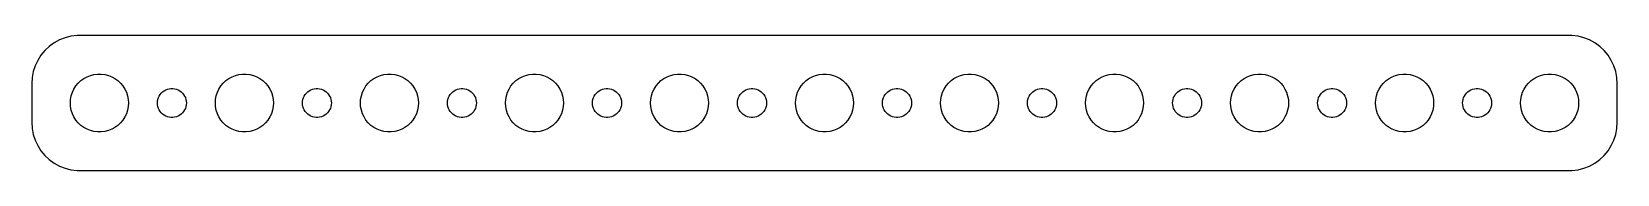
# Model space of a CAD drawing. Header units: metres. Extents: x -82 to 82, y 17 to 31.
import ezdxf

# ---------------------------------------------------------------- set-up
doc = ezdxf.new("R2010")
doc.units = ezdxf.units.M

msp = doc.modelspace()

# ---------------------------------------------------------------- linework, layer by layer
for p, q in [((-80.1871, 29.8526), (-80.6448, 29.4227)), ((-79.6791, 30.2216), (-80.1871, 29.8526)), ((-79.1289, 30.5241), (-79.6791, 30.2216)), ((-78.5451, 30.7553), (-79.1289, 30.5241)), ((-77.9369, 30.9114), (-78.5451, 30.7553)), ((-77.3139, 30.9901), (-77.9369, 30.9114)), ((77.3139, 30.9901), (-77.3139, 30.9901)), ((77.9369, 30.9114), (77.3139, 30.9901)), ((78.5451, 30.7553), (77.9369, 30.9114)), ((79.1289, 30.5241), (78.5451, 30.7553)), ((79.6791, 30.2216), (79.1289, 30.5241)), ((80.1871, 29.8526), (79.6791, 30.2216)), ((80.6448, 29.4227), (80.1871, 29.8526)), ((-81.3815, 28.4088), (-81.6489, 27.8406)), ((-81.0451, 28.9389), (-81.3815, 28.4088)), ((-80.6448, 29.4227), (-81.0451, 28.9389)), ((81.0451, 28.9389), (80.6448, 29.4227)), ((81.3815, 28.4088), (81.0451, 28.9389)), ((81.6489, 27.8406), (81.3815, 28.4088)), ((-81.9606, 26.6267), (-82, 26)), ((-81.8429, 27.2434), (-81.9606, 26.6267)), ((-81.6489, 27.8406), (-81.8429, 27.2434)), ((-77.1869, 26.0536), (-76.9123, 26.3115)), ((-76.9123, 26.3115), (-76.6075, 26.533)), ((-76.6075, 26.533), (-76.2773, 26.7145)), ((-76.2773, 26.7145), (-75.927, 26.8532)), ((-75.927, 26.8532), (-75.5621, 26.9469)), ((-75.5621, 26.9469), (-75.1884, 26.9941)), ((-75.1884, 26.9941), (-74.8116, 26.9941)), ((-74.8116, 26.9941), (-74.4379, 26.9469)), ((-74.4379, 26.9469), (-74.073, 26.8532)), ((-74.073, 26.8532), (-73.7227, 26.7145)), ((-73.7227, 26.7145), (-73.3925, 26.533)), ((-73.3925, 26.533), (-73.0877, 26.3115)), ((-73.0877, 26.3115), (-72.8131, 26.0536)), ((-62.1869, 26.0536), (-61.9123, 26.3115)), ((-61.9123, 26.3115), (-61.6075, 26.533)), ((-61.6075, 26.533), (-61.2773, 26.7145)), ((-61.2773, 26.7145), (-60.927, 26.8532)), ((-60.927, 26.8532), (-60.5621, 26.9469)), ((-60.5621, 26.9469), (-60.1884, 26.9941)), ((-60.1884, 26.9941), (-59.8116, 26.9941)), ((-59.8116, 26.9941), (-59.4379, 26.9469)), ((-59.4379, 26.9469), (-59.0729, 26.8532)), ((-59.0729, 26.8532), (-58.7227, 26.7145)), ((-58.7227, 26.7145), (-58.3925, 26.533)), ((-58.3925, 26.533), (-58.0877, 26.3115)), ((-58.0877, 26.3115), (-57.8131, 26.0536)), ((-47.1869, 26.0536), (-46.9123, 26.3115)), ((-46.9123, 26.3115), (-46.6075, 26.533)), ((-46.6075, 26.533), (-46.2773, 26.7145)), ((-46.2773, 26.7145), (-45.927, 26.8532)), ((-45.927, 26.8532), (-45.5621, 26.9469)), ((-45.5621, 26.9469), (-45.1884, 26.9941)), ((-45.1884, 26.9941), (-44.8116, 26.9941)), ((-44.8116, 26.9941), (-44.4379, 26.9469)), ((-44.4379, 26.9469), (-44.0729, 26.8532)), ((-44.0729, 26.8532), (-43.7227, 26.7145)), ((-43.7227, 26.7145), (-43.3925, 26.533)), ((-43.3925, 26.533), (-43.0877, 26.3115)), ((-43.0877, 26.3115), (-42.8131, 26.0536)), ((-32.1869, 26.0536), (-31.9123, 26.3115)), ((-31.9123, 26.3115), (-31.6075, 26.533)), ((-31.6075, 26.533), (-31.2773, 26.7145)), ((-31.2773, 26.7145), (-30.927, 26.8532)), ((-30.927, 26.8532), (-30.5621, 26.9469)), ((-30.5621, 26.9469), (-30.1884, 26.9941)), ((-30.1884, 26.9941), (-29.8116, 26.9941)), ((-29.8116, 26.9941), (-29.4379, 26.9469)), ((-29.4379, 26.9469), (-29.0729, 26.8532)), ((-29.0729, 26.8532), (-28.7227, 26.7145)), ((-28.7227, 26.7145), (-28.3925, 26.533)), ((-28.3925, 26.533), (-28.0877, 26.3115)), ((-28.0877, 26.3115), (-27.8131, 26.0536)), ((-17.1869, 26.0536), (-16.9123, 26.3115)), ((-16.9123, 26.3115), (-16.6075, 26.533)), ((-16.6075, 26.533), (-16.2773, 26.7145)), ((-16.2773, 26.7145), (-15.927, 26.8532)), ((-15.927, 26.8532), (-15.5621, 26.9469)), ((-15.5621, 26.9469), (-15.1884, 26.9941)), ((-15.1884, 26.9941), (-14.8116, 26.9941)), ((-14.8116, 26.9941), (-14.4379, 26.9469)), ((-14.4379, 26.9469), (-14.0729, 26.8532)), ((-14.0729, 26.8532), (-13.7227, 26.7145)), ((-13.7227, 26.7145), (-13.3925, 26.533)), ((-13.3925, 26.533), (-13.0877, 26.3115)), ((-13.0877, 26.3115), (-12.8131, 26.0536)), ((-2.1869, 26.0536), (-1.91226, 26.3115)), ((-1.91226, 26.3115), (-1.60747, 26.533)), ((-1.60747, 26.533), (-1.27733, 26.7145)), ((-1.27733, 26.7145), (-0.92705, 26.8532)), ((-0.92705, 26.8532), (-0.56213, 26.9469)), ((-0.56213, 26.9469), (-0.18837, 26.9941)), ((-0.18837, 26.9941), (0.18837, 26.9941)), ((0.18837, 26.9941), (0.56213, 26.9469)), ((0.56213, 26.9469), (0.92705, 26.8532)), ((0.92705, 26.8532), (1.27733, 26.7145)), ((1.27733, 26.7145), (1.60747, 26.533)), ((1.60747, 26.533), (1.91226, 26.3115)), ((1.91226, 26.3115), (2.1869, 26.0536)), ((12.8131, 26.0536), (13.0877, 26.3115)), ((13.0877, 26.3115), (13.3925, 26.533)), ((13.3925, 26.533), (13.7227, 26.7145)), ((13.7227, 26.7145), (14.0729, 26.8532)), ((14.0729, 26.8532), (14.4379, 26.9469)), ((14.4379, 26.9469), (14.8116, 26.9941)), ((14.8116, 26.9941), (15.1884, 26.9941)), ((15.1884, 26.9941), (15.5621, 26.9469)), ((15.5621, 26.9469), (15.927, 26.8532)), ((15.927, 26.8532), (16.2773, 26.7145)), ((16.2773, 26.7145), (16.6075, 26.533)), ((16.6075, 26.533), (16.9123, 26.3115)), ((16.9123, 26.3115), (17.1869, 26.0536)), ((27.8131, 26.0536), (28.0877, 26.3115)), ((28.0877, 26.3115), (28.3925, 26.533)), ((28.3925, 26.533), (28.7227, 26.7145)), ((28.7227, 26.7145), (29.0729, 26.8532)), ((29.0729, 26.8532), (29.4379, 26.9469)), ((29.4379, 26.9469), (29.8116, 26.9941)), ((29.8116, 26.9941), (30.1884, 26.9941)), ((30.1884, 26.9941), (30.5621, 26.9469)), ((30.5621, 26.9469), (30.927, 26.8532)), ((30.927, 26.8532), (31.2773, 26.7145)), ((31.2773, 26.7145), (31.6075, 26.533)), ((31.6075, 26.533), (31.9123, 26.3115)), ((31.9123, 26.3115), (32.1869, 26.0536)), ((42.8131, 26.0536), (43.0877, 26.3115)), ((43.0877, 26.3115), (43.3925, 26.533)), ((43.3925, 26.533), (43.7227, 26.7145)), ((43.7227, 26.7145), (44.0729, 26.8532)), ((44.0729, 26.8532), (44.4379, 26.9469)), ((44.4379, 26.9469), (44.8116, 26.9941)), ((44.8116, 26.9941), (45.1884, 26.9941)), ((45.1884, 26.9941), (45.5621, 26.9469)), ((45.5621, 26.9469), (45.927, 26.8532)), ((45.927, 26.8532), (46.2773, 26.7145)), ((46.2773, 26.7145), (46.6075, 26.533)), ((46.6075, 26.533), (46.9123, 26.3115)), ((46.9123, 26.3115), (47.1869, 26.0536)), ((57.8131, 26.0536), (58.0877, 26.3115)), ((58.0877, 26.3115), (58.3925, 26.533)), ((58.3925, 26.533), (58.7227, 26.7145)), ((58.7227, 26.7145), (59.0729, 26.8532)), ((59.0729, 26.8532), (59.4379, 26.9469)), ((59.4379, 26.9469), (59.8116, 26.9941)), ((59.8116, 26.9941), (60.1884, 26.9941)), ((60.1884, 26.9941), (60.5621, 26.9469)), ((60.5621, 26.9469), (60.927, 26.8532)), ((60.927, 26.8532), (61.2773, 26.7145)), ((61.2773, 26.7145), (61.6075, 26.533)), ((61.6075, 26.533), (61.9123, 26.3115)), ((61.9123, 26.3115), (62.1869, 26.0536)), ((72.8131, 26.0536), (73.0877, 26.3115)), ((73.0877, 26.3115), (73.3925, 26.533)), ((73.3925, 26.533), (73.7227, 26.7145)), ((73.7227, 26.7145), (74.073, 26.8532)), ((74.073, 26.8532), (74.4379, 26.9469)), ((74.4379, 26.9469), (74.8116, 26.9941)), ((74.8116, 26.9941), (75.1884, 26.9941)), ((75.1884, 26.9941), (75.5621, 26.9469)), ((75.5621, 26.9469), (75.927, 26.8532)), ((75.927, 26.8532), (76.2773, 26.7145)), ((76.2773, 26.7145), (76.6075, 26.533)), ((76.6075, 26.533), (76.9123, 26.3115)), ((76.9123, 26.3115), (77.1869, 26.0536)), ((81.8429, 27.2434), (81.6489, 27.8406)), ((81.9606, 26.6267), (81.8429, 27.2434)), ((82, 26), (81.9606, 26.6267)), ((-82, 26), (-82, 22)), ((-77.9763, 24.376), (-77.9057, 24.7461)), ((-77.9057, 24.7461), (-77.7893, 25.1044)), ((-77.7893, 25.1044), (-77.6289, 25.4453)), ((-77.6289, 25.4453), (-77.427, 25.7634)), ((-77.427, 25.7634), (-77.1869, 26.0536)), ((-72.8131, 26.0536), (-72.573, 25.7634)), ((-72.573, 25.7634), (-72.3711, 25.4453)), ((-72.3711, 25.4453), (-72.2107, 25.1044)), ((-72.2107, 25.1044), (-72.0943, 24.7461)), ((-72.0943, 24.7461), (-72.0237, 24.376)), ((-68.8947, 24.5522), (-68.8145, 24.7226)), ((-68.8145, 24.7226), (-68.7135, 24.8817)), ((-68.7135, 24.8817), (-68.5934, 25.0268)), ((-68.5934, 25.0268), (-68.4561, 25.1558)), ((-68.4561, 25.1558), (-68.3037, 25.2665)), ((-68.3037, 25.2665), (-68.1387, 25.3572)), ((-68.1387, 25.3572), (-67.9635, 25.4266)), ((-67.9635, 25.4266), (-67.7811, 25.4734)), ((-67.7811, 25.4734), (-67.5942, 25.497)), ((-67.5942, 25.497), (-67.4058, 25.497)), ((-67.4058, 25.497), (-67.2189, 25.4734)), ((-67.2189, 25.4734), (-67.0365, 25.4266)), ((-67.0365, 25.4266), (-66.8613, 25.3572)), ((-66.8613, 25.3572), (-66.6963, 25.2665)), ((-66.6963, 25.2665), (-66.5439, 25.1558)), ((-66.5439, 25.1558), (-66.4065, 25.0268)), ((-66.4065, 25.0268), (-66.2865, 24.8817)), ((-66.2865, 24.8817), (-66.1855, 24.7226)), ((-66.1855, 24.7226), (-66.1053, 24.5522)), ((-62.9763, 24.376), (-62.9057, 24.7461)), ((-62.9057, 24.7461), (-62.7893, 25.1044)), ((-62.7893, 25.1044), (-62.6289, 25.4453)), ((-62.6289, 25.4453), (-62.427, 25.7634)), ((-62.427, 25.7634), (-62.1869, 26.0536)), ((-57.8131, 26.0536), (-57.5729, 25.7634)), ((-57.5729, 25.7634), (-57.3711, 25.4453)), ((-57.3711, 25.4453), (-57.2107, 25.1044)), ((-57.2107, 25.1044), (-57.0942, 24.7461)), ((-57.0942, 24.7461), (-57.0237, 24.376)), ((-53.8947, 24.5522), (-53.8145, 24.7226)), ((-53.8145, 24.7226), (-53.7135, 24.8817)), ((-53.7135, 24.8817), (-53.5934, 25.0268)), ((-53.5934, 25.0268), (-53.4561, 25.1558)), ((-53.4561, 25.1558), (-53.3037, 25.2665)), ((-53.3037, 25.2665), (-53.1387, 25.3572)), ((-53.1387, 25.3572), (-52.9635, 25.4266)), ((-52.9635, 25.4266), (-52.7811, 25.4734)), ((-52.7811, 25.4734), (-52.5942, 25.497)), ((-52.5942, 25.497), (-52.4058, 25.497)), ((-52.4058, 25.497), (-52.2189, 25.4734)), ((-52.2189, 25.4734), (-52.0365, 25.4266)), ((-52.0365, 25.4266), (-51.8613, 25.3572)), ((-51.8613, 25.3572), (-51.6963, 25.2665)), ((-51.6963, 25.2665), (-51.5439, 25.1558)), ((-51.5439, 25.1558), (-51.4065, 25.0268)), ((-51.4065, 25.0268), (-51.2865, 24.8817)), ((-51.2865, 24.8817), (-51.1855, 24.7226)), ((-51.1855, 24.7226), (-51.1053, 24.5522)), ((-47.9763, 24.376), (-47.9057, 24.7461)), ((-47.9057, 24.7461), (-47.7893, 25.1044)), ((-47.7893, 25.1044), (-47.6289, 25.4453)), ((-47.6289, 25.4453), (-47.427, 25.7634)), ((-47.427, 25.7634), (-47.1869, 26.0536)), ((-42.8131, 26.0536), (-42.5729, 25.7634)), ((-42.5729, 25.7634), (-42.3711, 25.4453)), ((-42.3711, 25.4453), (-42.2107, 25.1044)), ((-42.2107, 25.1044), (-42.0942, 24.7461)), ((-42.0942, 24.7461), (-42.0237, 24.376)), ((-38.8947, 24.5522), (-38.8145, 24.7226)), ((-38.8145, 24.7226), (-38.7135, 24.8817)), ((-38.7135, 24.8817), (-38.5934, 25.0268)), ((-38.5934, 25.0268), (-38.4561, 25.1558)), ((-38.4561, 25.1558), (-38.3037, 25.2665)), ((-38.3037, 25.2665), (-38.1387, 25.3572)), ((-38.1387, 25.3572), (-37.9635, 25.4266)), ((-37.9635, 25.4266), (-37.7811, 25.4734)), ((-37.7811, 25.4734), (-37.5942, 25.497)), ((-37.5942, 25.497), (-37.4058, 25.497)), ((-37.4058, 25.497), (-37.2189, 25.4734)), ((-37.2189, 25.4734), (-37.0365, 25.4266)), ((-37.0365, 25.4266), (-36.8613, 25.3572)), ((-36.8613, 25.3572), (-36.6963, 25.2665)), ((-36.6963, 25.2665), (-36.5439, 25.1558)), ((-36.5439, 25.1558), (-36.4065, 25.0268)), ((-36.4065, 25.0268), (-36.2865, 24.8817)), ((-36.2865, 24.8817), (-36.1855, 24.7226)), ((-36.1855, 24.7226), (-36.1053, 24.5522)), ((-32.9763, 24.376), (-32.9057, 24.7461)), ((-32.9057, 24.7461), (-32.7893, 25.1044)), ((-32.7893, 25.1044), (-32.6289, 25.4453)), ((-32.6289, 25.4453), (-32.427, 25.7634)), ((-32.427, 25.7634), (-32.1869, 26.0536)), ((-27.8131, 26.0536), (-27.5729, 25.7634)), ((-27.5729, 25.7634), (-27.3711, 25.4453)), ((-27.3711, 25.4453), (-27.2107, 25.1044)), ((-27.2107, 25.1044), (-27.0942, 24.7461)), ((-27.0942, 24.7461), (-27.0237, 24.376)), ((-23.8947, 24.5522), (-23.8145, 24.7226)), ((-23.8145, 24.7226), (-23.7135, 24.8817)), ((-23.7135, 24.8817), (-23.5934, 25.0268)), ((-23.5934, 25.0268), (-23.4561, 25.1558)), ((-23.4561, 25.1558), (-23.3037, 25.2665)), ((-23.3037, 25.2665), (-23.1387, 25.3572)), ((-23.1387, 25.3572), (-22.9635, 25.4266)), ((-22.9635, 25.4266), (-22.7811, 25.4734)), ((-22.7811, 25.4734), (-22.5942, 25.497)), ((-22.5942, 25.497), (-22.4058, 25.497)), ((-22.4058, 25.497), (-22.2189, 25.4734)), ((-22.2189, 25.4734), (-22.0365, 25.4266)), ((-22.0365, 25.4266), (-21.8613, 25.3572)), ((-21.8613, 25.3572), (-21.6963, 25.2665)), ((-21.6963, 25.2665), (-21.5439, 25.1558)), ((-21.5439, 25.1558), (-21.4065, 25.0268)), ((-21.4065, 25.0268), (-21.2865, 24.8817)), ((-21.2865, 24.8817), (-21.1855, 24.7226)), ((-21.1855, 24.7226), (-21.1053, 24.5522)), ((-17.9763, 24.376), (-17.9057, 24.7461)), ((-17.9057, 24.7461), (-17.7893, 25.1044)), ((-17.7893, 25.1044), (-17.6289, 25.4453)), ((-17.6289, 25.4453), (-17.427, 25.7634)), ((-17.427, 25.7634), (-17.1869, 26.0536)), ((-12.8131, 26.0536), (-12.5729, 25.7634)), ((-12.5729, 25.7634), (-12.3711, 25.4453)), ((-12.3711, 25.4453), (-12.2107, 25.1044)), ((-12.2107, 25.1044), (-12.0942, 24.7461)), ((-12.0942, 24.7461), (-12.0237, 24.376)), ((-8.89465, 24.5522), (-8.81445, 24.7226)), ((-8.81445, 24.7226), (-8.71352, 24.8817)), ((-8.71352, 24.8817), (-8.59344, 25.0268)), ((-8.59344, 25.0268), (-8.45613, 25.1558)), ((-8.45613, 25.1558), (-8.30373, 25.2665)), ((-8.30373, 25.2665), (-8.13866, 25.3572)), ((-8.13866, 25.3572), (-7.96352, 25.4266)), ((-7.96352, 25.4266), (-7.78107, 25.4734)), ((-7.78107, 25.4734), (-7.59418, 25.497)), ((-7.59418, 25.497), (-7.40581, 25.497)), ((-7.40581, 25.497), (-7.21892, 25.4734)), ((-7.21892, 25.4734), (-7.03647, 25.4266)), ((-7.03647, 25.4266), (-6.86133, 25.3572)), ((-6.86133, 25.3572), (-6.69626, 25.2665)), ((-6.69626, 25.2665), (-6.54385, 25.1558)), ((-6.54385, 25.1558), (-6.40654, 25.0268)), ((-6.40654, 25.0268), (-6.28647, 24.8817)), ((-6.28647, 24.8817), (-6.18553, 24.7226)), ((-6.18553, 24.7226), (-6.10533, 24.5522)), ((-2.97633, 24.376), (-2.90575, 24.7461)), ((-2.90575, 24.7461), (-2.78932, 25.1044)), ((-2.78932, 25.1044), (-2.62891, 25.4453)), ((-2.62891, 25.4453), (-2.42705, 25.7634)), ((-2.42705, 25.7634), (-2.1869, 26.0536)), ((2.1869, 26.0536), (2.42705, 25.7634)), ((2.42705, 25.7634), (2.62891, 25.4453)), ((2.62891, 25.4453), (2.78932, 25.1044)), ((2.78932, 25.1044), (2.90575, 24.7461)), ((2.90575, 24.7461), (2.97633, 24.376)), ((6.10533, 24.5522), (6.18553, 24.7226)), ((6.18553, 24.7226), (6.28647, 24.8817)), ((6.28647, 24.8817), (6.40654, 25.0268)), ((6.40654, 25.0268), (6.54385, 25.1558)), ((6.54385, 25.1558), (6.69626, 25.2665)), ((6.69626, 25.2665), (6.86133, 25.3572)), ((6.86133, 25.3572), (7.03647, 25.4266)), ((7.03647, 25.4266), (7.21892, 25.4734)), ((7.21892, 25.4734), (7.40581, 25.497)), ((7.40581, 25.497), (7.59418, 25.497)), ((7.59418, 25.497), (7.78107, 25.4734)), ((7.78107, 25.4734), (7.96352, 25.4266)), ((7.96352, 25.4266), (8.13866, 25.3572)), ((8.13866, 25.3572), (8.30373, 25.2665)), ((8.30373, 25.2665), (8.45613, 25.1558)), ((8.45613, 25.1558), (8.59344, 25.0268)), ((8.59344, 25.0268), (8.71352, 24.8817)), ((8.71352, 24.8817), (8.81445, 24.7226)), ((8.81445, 24.7226), (8.89465, 24.5522)), ((12.0237, 24.376), (12.0942, 24.7461)), ((12.0942, 24.7461), (12.2107, 25.1044)), ((12.2107, 25.1044), (12.3711, 25.4453)), ((12.3711, 25.4453), (12.5729, 25.7634)), ((12.5729, 25.7634), (12.8131, 26.0536)), ((17.1869, 26.0536), (17.427, 25.7634)), ((17.427, 25.7634), (17.6289, 25.4453)), ((17.6289, 25.4453), (17.7893, 25.1044)), ((17.7893, 25.1044), (17.9057, 24.7461)), ((17.9057, 24.7461), (17.9763, 24.376)), ((21.1053, 24.5522), (21.1855, 24.7226)), ((21.1855, 24.7226), (21.2865, 24.8817)), ((21.2865, 24.8817), (21.4065, 25.0268)), ((21.4065, 25.0268), (21.5439, 25.1558)), ((21.5439, 25.1558), (21.6963, 25.2665)), ((21.6963, 25.2665), (21.8613, 25.3572)), ((21.8613, 25.3572), (22.0365, 25.4266)), ((22.0365, 25.4266), (22.2189, 25.4734)), ((22.2189, 25.4734), (22.4058, 25.497)), ((22.4058, 25.497), (22.5942, 25.497)), ((22.5942, 25.497), (22.7811, 25.4734)), ((22.7811, 25.4734), (22.9635, 25.4266)), ((22.9635, 25.4266), (23.1387, 25.3572)), ((23.1387, 25.3572), (23.3037, 25.2665)), ((23.3037, 25.2665), (23.4561, 25.1558)), ((23.4561, 25.1558), (23.5934, 25.0268)), ((23.5934, 25.0268), (23.7135, 24.8817)), ((23.7135, 24.8817), (23.8145, 24.7226)), ((23.8145, 24.7226), (23.8947, 24.5522)), ((27.0237, 24.376), (27.0942, 24.7461)), ((27.0942, 24.7461), (27.2107, 25.1044)), ((27.2107, 25.1044), (27.3711, 25.4453)), ((27.3711, 25.4453), (27.5729, 25.7634)), ((27.5729, 25.7634), (27.8131, 26.0536)), ((32.1869, 26.0536), (32.427, 25.7634)), ((32.427, 25.7634), (32.6289, 25.4453)), ((32.6289, 25.4453), (32.7893, 25.1044)), ((32.7893, 25.1044), (32.9057, 24.7461)), ((32.9057, 24.7461), (32.9763, 24.376)), ((36.1053, 24.5522), (36.1855, 24.7226)), ((36.1855, 24.7226), (36.2865, 24.8817)), ((36.2865, 24.8817), (36.4065, 25.0268)), ((36.4065, 25.0268), (36.5439, 25.1558)), ((36.5439, 25.1558), (36.6963, 25.2665)), ((36.6963, 25.2665), (36.8613, 25.3572)), ((36.8613, 25.3572), (37.0365, 25.4266)), ((37.0365, 25.4266), (37.2189, 25.4734)), ((37.2189, 25.4734), (37.4058, 25.497)), ((37.4058, 25.497), (37.5942, 25.497)), ((37.5942, 25.497), (37.7811, 25.4734)), ((37.7811, 25.4734), (37.9635, 25.4266)), ((37.9635, 25.4266), (38.1387, 25.3572)), ((38.1387, 25.3572), (38.3037, 25.2665)), ((38.3037, 25.2665), (38.4561, 25.1558)), ((38.4561, 25.1558), (38.5934, 25.0268)), ((38.5934, 25.0268), (38.7135, 24.8817)), ((38.7135, 24.8817), (38.8145, 24.7226)), ((38.8145, 24.7226), (38.8947, 24.5522)), ((42.0237, 24.376), (42.0942, 24.7461)), ((42.0942, 24.7461), (42.2107, 25.1044)), ((42.2107, 25.1044), (42.3711, 25.4453)), ((42.3711, 25.4453), (42.5729, 25.7634)), ((42.5729, 25.7634), (42.8131, 26.0536)), ((47.1869, 26.0536), (47.427, 25.7634)), ((47.427, 25.7634), (47.6289, 25.4453)), ((47.6289, 25.4453), (47.7893, 25.1044)), ((47.7893, 25.1044), (47.9057, 24.7461)), ((47.9057, 24.7461), (47.9763, 24.376)), ((51.1053, 24.5522), (51.1855, 24.7226)), ((51.1855, 24.7226), (51.2865, 24.8817)), ((51.2865, 24.8817), (51.4065, 25.0268)), ((51.4065, 25.0268), (51.5439, 25.1558)), ((51.5439, 25.1558), (51.6963, 25.2665)), ((51.6963, 25.2665), (51.8613, 25.3572)), ((51.8613, 25.3572), (52.0365, 25.4266)), ((52.0365, 25.4266), (52.2189, 25.4734)), ((52.2189, 25.4734), (52.4058, 25.497)), ((52.4058, 25.497), (52.5942, 25.497)), ((52.5942, 25.497), (52.7811, 25.4734)), ((52.7811, 25.4734), (52.9635, 25.4266)), ((52.9635, 25.4266), (53.1387, 25.3572)), ((53.1387, 25.3572), (53.3037, 25.2665)), ((53.3037, 25.2665), (53.4561, 25.1558)), ((53.4561, 25.1558), (53.5934, 25.0268)), ((53.5934, 25.0268), (53.7135, 24.8817)), ((53.7135, 24.8817), (53.8145, 24.7226)), ((53.8145, 24.7226), (53.8947, 24.5522)), ((57.0237, 24.376), (57.0942, 24.7461)), ((57.0942, 24.7461), (57.2107, 25.1044)), ((57.2107, 25.1044), (57.3711, 25.4453)), ((57.3711, 25.4453), (57.5729, 25.7634)), ((57.5729, 25.7634), (57.8131, 26.0536)), ((62.1869, 26.0536), (62.427, 25.7634)), ((62.427, 25.7634), (62.6289, 25.4453)), ((62.6289, 25.4453), (62.7893, 25.1044)), ((62.7893, 25.1044), (62.9057, 24.7461)), ((62.9057, 24.7461), (62.9763, 24.376)), ((66.1053, 24.5522), (66.1855, 24.7226)), ((66.1855, 24.7226), (66.2865, 24.8817)), ((66.2865, 24.8817), (66.4065, 25.0268)), ((66.4065, 25.0268), (66.5439, 25.1558)), ((66.5439, 25.1558), (66.6963, 25.2665)), ((66.6963, 25.2665), (66.8613, 25.3572)), ((66.8613, 25.3572), (67.0365, 25.4266)), ((67.0365, 25.4266), (67.2189, 25.4734)), ((67.2189, 25.4734), (67.4058, 25.497)), ((67.4058, 25.497), (67.5942, 25.497)), ((67.5942, 25.497), (67.7811, 25.4734)), ((67.7811, 25.4734), (67.9635, 25.4266)), ((67.9635, 25.4266), (68.1387, 25.3572)), ((68.1387, 25.3572), (68.3037, 25.2665)), ((68.3037, 25.2665), (68.4561, 25.1558)), ((68.4561, 25.1558), (68.5934, 25.0268)), ((68.5934, 25.0268), (68.7135, 24.8817)), ((68.7135, 24.8817), (68.8145, 24.7226)), ((68.8145, 24.7226), (68.8947, 24.5522)), ((72.0237, 24.376), (72.0943, 24.7461)), ((72.0943, 24.7461), (72.2107, 25.1044)), ((72.2107, 25.1044), (72.3711, 25.4453)), ((72.3711, 25.4453), (72.573, 25.7634)), ((72.573, 25.7634), (72.8131, 26.0536)), ((77.1869, 26.0536), (77.427, 25.7634)), ((77.427, 25.7634), (77.6289, 25.4453)), ((77.6289, 25.4453), (77.7893, 25.1044)), ((77.7893, 25.1044), (77.9057, 24.7461)), ((77.9057, 24.7461), (77.9763, 24.376)), ((82, 22), (82, 26)), ((-78, 24), (-77.9763, 24.376)), ((-77.9763, 23.624), (-78, 24)), ((-77.9057, 23.2539), (-77.9763, 23.624)), ((-77.7893, 22.8956), (-77.9057, 23.2539)), ((-72.0943, 23.2539), (-72.2107, 22.8956)), ((-72.0237, 23.624), (-72.0943, 23.2539)), ((-72.0237, 24.376), (-72, 24)), ((-72, 24), (-72.0237, 23.624)), ((-69, 24), (-68.9882, 24.188)), ((-68.9882, 23.812), (-69, 24)), ((-68.9882, 24.188), (-68.9529, 24.373)), ((-68.9529, 23.627), (-68.9882, 23.812)), ((-68.9529, 24.373), (-68.8947, 24.5522)), ((-68.8947, 23.4478), (-68.9529, 23.627)), ((-68.8145, 23.2774), (-68.8947, 23.4478)), ((-68.7135, 23.1183), (-68.8145, 23.2774)), ((-68.5934, 22.9732), (-68.7135, 23.1183)), ((-68.4561, 22.8442), (-68.5934, 22.9732)), ((-66.4065, 22.9732), (-66.5439, 22.8442)), ((-66.2865, 23.1183), (-66.4065, 22.9732)), ((-66.1855, 23.2774), (-66.2865, 23.1183)), ((-66.1053, 23.4478), (-66.1855, 23.2774)), ((-66.1053, 24.5522), (-66.0471, 24.373)), ((-66.0471, 23.627), (-66.1053, 23.4478)), ((-66.0471, 24.373), (-66.0118, 24.188)), ((-66.0118, 23.812), (-66.0471, 23.627)), ((-66.0118, 24.188), (-66, 24)), ((-66, 24), (-66.0118, 23.812)), ((-63, 24), (-62.9763, 24.376)), ((-62.9763, 23.624), (-63, 24)), ((-62.9057, 23.2539), (-62.9763, 23.624)), ((-62.7893, 22.8956), (-62.9057, 23.2539)), ((-57.0942, 23.2539), (-57.2107, 22.8956)), ((-57.0237, 23.624), (-57.0942, 23.2539)), ((-57.0237, 24.376), (-57, 24)), ((-57, 24), (-57.0237, 23.624)), ((-54, 24), (-53.9882, 24.188)), ((-53.9882, 23.812), (-54, 24)), ((-53.9882, 24.188), (-53.9529, 24.373)), ((-53.9529, 23.627), (-53.9882, 23.812)), ((-53.9529, 24.373), (-53.8947, 24.5522)), ((-53.8947, 23.4478), (-53.9529, 23.627)), ((-53.8145, 23.2774), (-53.8947, 23.4478)), ((-53.7135, 23.1183), (-53.8145, 23.2774)), ((-53.5934, 22.9732), (-53.7135, 23.1183)), ((-53.4561, 22.8442), (-53.5934, 22.9732)), ((-51.4065, 22.9732), (-51.5439, 22.8442)), ((-51.2865, 23.1183), (-51.4065, 22.9732)), ((-51.1855, 23.2774), (-51.2865, 23.1183)), ((-51.1053, 23.4478), (-51.1855, 23.2774)), ((-51.1053, 24.5522), (-51.0471, 24.373)), ((-51.0471, 23.627), (-51.1053, 23.4478)), ((-51.0471, 24.373), (-51.0118, 24.188)), ((-51.0118, 23.812), (-51.0471, 23.627)), ((-51.0118, 24.188), (-51, 24)), ((-51, 24), (-51.0118, 23.812)), ((-48, 24), (-47.9763, 24.376)), ((-47.9763, 23.624), (-48, 24)), ((-47.9057, 23.2539), (-47.9763, 23.624)), ((-47.7893, 22.8956), (-47.9057, 23.2539)), ((-42.0942, 23.2539), (-42.2107, 22.8956)), ((-42.0237, 23.624), (-42.0942, 23.2539)), ((-42.0237, 24.376), (-42, 24)), ((-42, 24), (-42.0237, 23.624)), ((-39, 24), (-38.9882, 24.188)), ((-38.9882, 23.812), (-39, 24)), ((-38.9882, 24.188), (-38.9529, 24.373)), ((-38.9529, 23.627), (-38.9882, 23.812)), ((-38.9529, 24.373), (-38.8947, 24.5522)), ((-38.8947, 23.4478), (-38.9529, 23.627)), ((-38.8145, 23.2774), (-38.8947, 23.4478)), ((-38.7135, 23.1183), (-38.8145, 23.2774)), ((-38.5934, 22.9732), (-38.7135, 23.1183)), ((-38.4561, 22.8442), (-38.5934, 22.9732)), ((-36.4065, 22.9732), (-36.5439, 22.8442)), ((-36.2865, 23.1183), (-36.4065, 22.9732)), ((-36.1855, 23.2774), (-36.2865, 23.1183)), ((-36.1053, 23.4478), (-36.1855, 23.2774)), ((-36.1053, 24.5522), (-36.0471, 24.373)), ((-36.0471, 23.627), (-36.1053, 23.4478)), ((-36.0471, 24.373), (-36.0118, 24.188)), ((-36.0118, 23.812), (-36.0471, 23.627)), ((-36.0118, 24.188), (-36, 24)), ((-36, 24), (-36.0118, 23.812)), ((-33, 24), (-32.9763, 24.376)), ((-32.9763, 23.624), (-33, 24)), ((-32.9057, 23.2539), (-32.9763, 23.624)), ((-32.7893, 22.8956), (-32.9057, 23.2539)), ((-27.0942, 23.2539), (-27.2107, 22.8956)), ((-27.0237, 23.624), (-27.0942, 23.2539)), ((-27.0237, 24.376), (-27, 24)), ((-27, 24), (-27.0237, 23.624)), ((-24, 24), (-23.9882, 24.188)), ((-23.9882, 23.812), (-24, 24)), ((-23.9882, 24.188), (-23.9529, 24.373)), ((-23.9529, 23.627), (-23.9882, 23.812)), ((-23.9529, 24.373), (-23.8947, 24.5522)), ((-23.8947, 23.4478), (-23.9529, 23.627)), ((-23.8145, 23.2774), (-23.8947, 23.4478)), ((-23.7135, 23.1183), (-23.8145, 23.2774)), ((-23.5934, 22.9732), (-23.7135, 23.1183)), ((-23.4561, 22.8442), (-23.5934, 22.9732)), ((-21.4065, 22.9732), (-21.5439, 22.8442)), ((-21.2865, 23.1183), (-21.4065, 22.9732)), ((-21.1855, 23.2774), (-21.2865, 23.1183)), ((-21.1053, 23.4478), (-21.1855, 23.2774)), ((-21.1053, 24.5522), (-21.0471, 24.373)), ((-21.0471, 23.627), (-21.1053, 23.4478)), ((-21.0471, 24.373), (-21.0118, 24.188)), ((-21.0118, 23.812), (-21.0471, 23.627)), ((-21.0118, 24.188), (-21, 24)), ((-21, 24), (-21.0118, 23.812)), ((-18, 24), (-17.9763, 24.376)), ((-17.9763, 23.624), (-18, 24)), ((-17.9057, 23.2539), (-17.9763, 23.624)), ((-17.7893, 22.8956), (-17.9057, 23.2539)), ((-12.0942, 23.2539), (-12.2107, 22.8956)), ((-12.0237, 23.624), (-12.0942, 23.2539)), ((-12.0237, 24.376), (-12, 24)), ((-12, 24), (-12.0237, 23.624)), ((-9, 24), (-8.98816, 24.188)), ((-8.98816, 23.812), (-9, 24)), ((-8.98816, 24.188), (-8.95287, 24.373)), ((-8.95287, 23.627), (-8.98816, 23.812)), ((-8.95287, 24.373), (-8.89465, 24.5522)), ((-8.89465, 23.4478), (-8.95287, 23.627)), ((-8.81445, 23.2774), (-8.89465, 23.4478)), ((-8.71352, 23.1183), (-8.81445, 23.2774)), ((-8.59344, 22.9732), (-8.71352, 23.1183)), ((-8.45613, 22.8442), (-8.59344, 22.9732)), ((-6.40654, 22.9732), (-6.54385, 22.8442)), ((-6.28647, 23.1183), (-6.40654, 22.9732)), ((-6.18553, 23.2774), (-6.28647, 23.1183)), ((-6.10533, 23.4478), (-6.18553, 23.2774)), ((-6.10533, 24.5522), (-6.04712, 24.373)), ((-6.04712, 23.627), (-6.10533, 23.4478)), ((-6.04712, 24.373), (-6.01183, 24.188)), ((-6.01183, 23.812), (-6.04712, 23.627)), ((-6.01183, 24.188), (-6, 24)), ((-6, 24), (-6.01183, 23.812)), ((-3, 24), (-2.97633, 24.376)), ((-2.97633, 23.624), (-3, 24)), ((-2.90575, 23.2539), (-2.97633, 23.624)), ((-2.78932, 22.8956), (-2.90575, 23.2539)), ((2.90575, 23.2539), (2.78932, 22.8956)), ((2.97633, 23.624), (2.90575, 23.2539)), ((2.97633, 24.376), (3, 24)), ((3, 24), (2.97633, 23.624)), ((6, 24), (6.01183, 24.188)), ((6.01183, 23.812), (6, 24)), ((6.01183, 24.188), (6.04712, 24.373)), ((6.04712, 23.627), (6.01183, 23.812)), ((6.04712, 24.373), (6.10533, 24.5522)), ((6.10533, 23.4478), (6.04712, 23.627)), ((6.18553, 23.2774), (6.10533, 23.4478)), ((6.28647, 23.1183), (6.18553, 23.2774)), ((6.40654, 22.9732), (6.28647, 23.1183)), ((6.54385, 22.8442), (6.40654, 22.9732)), ((8.59344, 22.9732), (8.45613, 22.8442)), ((8.71352, 23.1183), (8.59344, 22.9732)), ((8.81445, 23.2774), (8.71352, 23.1183)), ((8.89465, 23.4478), (8.81445, 23.2774)), ((8.89465, 24.5522), (8.95287, 24.373)), ((8.95287, 23.627), (8.89465, 23.4478)), ((8.95287, 24.373), (8.98816, 24.188)), ((8.98816, 23.812), (8.95287, 23.627)), ((8.98816, 24.188), (9, 24)), ((9, 24), (8.98816, 23.812)), ((12, 24), (12.0237, 24.376)), ((12.0237, 23.624), (12, 24)), ((12.0942, 23.2539), (12.0237, 23.624)), ((12.2107, 22.8956), (12.0942, 23.2539)), ((17.9057, 23.2539), (17.7893, 22.8956)), ((17.9763, 23.624), (17.9057, 23.2539)), ((17.9763, 24.376), (18, 24)), ((18, 24), (17.9763, 23.624)), ((21, 24), (21.0118, 24.188)), ((21.0118, 23.812), (21, 24)), ((21.0118, 24.188), (21.0471, 24.373)), ((21.0471, 23.627), (21.0118, 23.812)), ((21.0471, 24.373), (21.1053, 24.5522)), ((21.1053, 23.4478), (21.0471, 23.627)), ((21.1855, 23.2774), (21.1053, 23.4478)), ((21.2865, 23.1183), (21.1855, 23.2774)), ((21.4065, 22.9732), (21.2865, 23.1183)), ((21.5439, 22.8442), (21.4065, 22.9732)), ((23.5934, 22.9732), (23.4561, 22.8442)), ((23.7135, 23.1183), (23.5934, 22.9732)), ((23.8145, 23.2774), (23.7135, 23.1183)), ((23.8947, 23.4478), (23.8145, 23.2774)), ((23.8947, 24.5522), (23.9529, 24.373)), ((23.9529, 23.627), (23.8947, 23.4478)), ((23.9529, 24.373), (23.9882, 24.188)), ((23.9882, 23.812), (23.9529, 23.627)), ((23.9882, 24.188), (24, 24)), ((24, 24), (23.9882, 23.812)), ((27, 24), (27.0237, 24.376)), ((27.0237, 23.624), (27, 24)), ((27.0942, 23.2539), (27.0237, 23.624)), ((27.2107, 22.8956), (27.0942, 23.2539)), ((32.9057, 23.2539), (32.7893, 22.8956)), ((32.9763, 23.624), (32.9057, 23.2539)), ((32.9763, 24.376), (33, 24)), ((33, 24), (32.9763, 23.624)), ((36, 24), (36.0118, 24.188)), ((36.0118, 23.812), (36, 24)), ((36.0118, 24.188), (36.0471, 24.373)), ((36.0471, 23.627), (36.0118, 23.812)), ((36.0471, 24.373), (36.1053, 24.5522)), ((36.1053, 23.4478), (36.0471, 23.627)), ((36.1855, 23.2774), (36.1053, 23.4478)), ((36.2865, 23.1183), (36.1855, 23.2774)), ((36.4065, 22.9732), (36.2865, 23.1183)), ((36.5439, 22.8442), (36.4065, 22.9732)), ((38.5934, 22.9732), (38.4561, 22.8442)), ((38.7135, 23.1183), (38.5934, 22.9732)), ((38.8145, 23.2774), (38.7135, 23.1183)), ((38.8947, 23.4478), (38.8145, 23.2774)), ((38.8947, 24.5522), (38.9529, 24.373)), ((38.9529, 23.627), (38.8947, 23.4478)), ((38.9529, 24.373), (38.9882, 24.188)), ((38.9882, 23.812), (38.9529, 23.627)), ((38.9882, 24.188), (39, 24)), ((39, 24), (38.9882, 23.812)), ((42, 24), (42.0237, 24.376)), ((42.0237, 23.624), (42, 24)), ((42.0942, 23.2539), (42.0237, 23.624)), ((42.2107, 22.8956), (42.0942, 23.2539)), ((47.9057, 23.2539), (47.7893, 22.8956)), ((47.9763, 23.624), (47.9057, 23.2539)), ((47.9763, 24.376), (48, 24)), ((48, 24), (47.9763, 23.624)), ((51, 24), (51.0118, 24.188)), ((51.0118, 23.812), (51, 24)), ((51.0118, 24.188), (51.0471, 24.373)), ((51.0471, 23.627), (51.0118, 23.812)), ((51.0471, 24.373), (51.1053, 24.5522)), ((51.1053, 23.4478), (51.0471, 23.627)), ((51.1855, 23.2774), (51.1053, 23.4478)), ((51.2865, 23.1183), (51.1855, 23.2774)), ((51.4065, 22.9732), (51.2865, 23.1183)), ((51.5439, 22.8442), (51.4065, 22.9732)), ((53.5934, 22.9732), (53.4561, 22.8442)), ((53.7135, 23.1183), (53.5934, 22.9732)), ((53.8145, 23.2774), (53.7135, 23.1183)), ((53.8947, 23.4478), (53.8145, 23.2774)), ((53.8947, 24.5522), (53.9529, 24.373)), ((53.9529, 23.627), (53.8947, 23.4478)), ((53.9529, 24.373), (53.9882, 24.188)), ((53.9882, 23.812), (53.9529, 23.627)), ((53.9882, 24.188), (54, 24)), ((54, 24), (53.9882, 23.812)), ((57, 24), (57.0237, 24.376)), ((57.0237, 23.624), (57, 24)), ((57.0942, 23.2539), (57.0237, 23.624)), ((57.2107, 22.8956), (57.0942, 23.2539)), ((62.9057, 23.2539), (62.7893, 22.8956)), ((62.9763, 23.624), (62.9057, 23.2539)), ((62.9763, 24.376), (63, 24)), ((63, 24), (62.9763, 23.624)), ((66, 24), (66.0118, 24.188)), ((66.0118, 23.812), (66, 24)), ((66.0118, 24.188), (66.0471, 24.373)), ((66.0471, 23.627), (66.0118, 23.812)), ((66.0471, 24.373), (66.1053, 24.5522)), ((66.1053, 23.4478), (66.0471, 23.627)), ((66.1855, 23.2774), (66.1053, 23.4478)), ((66.2865, 23.1183), (66.1855, 23.2774)), ((66.4065, 22.9732), (66.2865, 23.1183)), ((66.5439, 22.8442), (66.4065, 22.9732)), ((68.5934, 22.9732), (68.4561, 22.8442)), ((68.7135, 23.1183), (68.5934, 22.9732)), ((68.8145, 23.2774), (68.7135, 23.1183)), ((68.8947, 23.4478), (68.8145, 23.2774)), ((68.8947, 24.5522), (68.9529, 24.373)), ((68.9529, 23.627), (68.8947, 23.4478)), ((68.9529, 24.373), (68.9882, 24.188)), ((68.9882, 23.812), (68.9529, 23.627)), ((68.9882, 24.188), (69, 24)), ((69, 24), (68.9882, 23.812)), ((72, 24), (72.0237, 24.376)), ((72.0237, 23.624), (72, 24)), ((72.0943, 23.2539), (72.0237, 23.624)), ((72.2107, 22.8956), (72.0943, 23.2539)), ((77.9057, 23.2539), (77.7893, 22.8956)), ((77.9763, 23.624), (77.9057, 23.2539)), ((77.9763, 24.376), (78, 24)), ((78, 24), (77.9763, 23.624)), ((-82, 22), (-81.9606, 21.3733)), ((-81.9606, 21.3733), (-81.8429, 20.7566)), ((-77.6289, 22.5547), (-77.7893, 22.8956)), ((-77.427, 22.2366), (-77.6289, 22.5547)), ((-77.1869, 21.9464), (-77.427, 22.2366)), ((-76.9123, 21.6885), (-77.1869, 21.9464)), ((-76.6075, 21.467), (-76.9123, 21.6885)), ((-76.2773, 21.2855), (-76.6075, 21.467)), ((-73.3925, 21.467), (-73.7227, 21.2855)), ((-73.0877, 21.6885), (-73.3925, 21.467)), ((-72.8131, 21.9464), (-73.0877, 21.6885)), ((-72.573, 22.2366), (-72.8131, 21.9464)), ((-72.3711, 22.5547), (-72.573, 22.2366)), ((-72.2107, 22.8956), (-72.3711, 22.5547)), ((-68.3037, 22.7335), (-68.4561, 22.8442)), ((-68.1387, 22.6428), (-68.3037, 22.7335)), ((-67.9635, 22.5734), (-68.1387, 22.6428)), ((-67.7811, 22.5266), (-67.9635, 22.5734)), ((-67.5942, 22.503), (-67.7811, 22.5266)), ((-67.4058, 22.503), (-67.5942, 22.503)), ((-67.2189, 22.5266), (-67.4058, 22.503)), ((-67.0365, 22.5734), (-67.2189, 22.5266)), ((-66.8613, 22.6428), (-67.0365, 22.5734)), ((-66.6963, 22.7335), (-66.8613, 22.6428)), ((-66.5439, 22.8442), (-66.6963, 22.7335)), ((-62.6289, 22.5547), (-62.7893, 22.8956)), ((-62.427, 22.2366), (-62.6289, 22.5547)), ((-62.1869, 21.9464), (-62.427, 22.2366)), ((-61.9123, 21.6885), (-62.1869, 21.9464)), ((-61.6075, 21.467), (-61.9123, 21.6885)), ((-61.2773, 21.2855), (-61.6075, 21.467)), ((-58.3925, 21.467), (-58.7227, 21.2855)), ((-58.0877, 21.6885), (-58.3925, 21.467)), ((-57.8131, 21.9464), (-58.0877, 21.6885)), ((-57.5729, 22.2366), (-57.8131, 21.9464)), ((-57.3711, 22.5547), (-57.5729, 22.2366)), ((-57.2107, 22.8956), (-57.3711, 22.5547)), ((-53.3037, 22.7335), (-53.4561, 22.8442)), ((-53.1387, 22.6428), (-53.3037, 22.7335)), ((-52.9635, 22.5734), (-53.1387, 22.6428)), ((-52.7811, 22.5266), (-52.9635, 22.5734)), ((-52.5942, 22.503), (-52.7811, 22.5266)), ((-52.4058, 22.503), (-52.5942, 22.503)), ((-52.2189, 22.5266), (-52.4058, 22.503)), ((-52.0365, 22.5734), (-52.2189, 22.5266)), ((-51.8613, 22.6428), (-52.0365, 22.5734)), ((-51.6963, 22.7335), (-51.8613, 22.6428)), ((-51.5439, 22.8442), (-51.6963, 22.7335)), ((-47.6289, 22.5547), (-47.7893, 22.8956)), ((-47.427, 22.2366), (-47.6289, 22.5547)), ((-47.1869, 21.9464), (-47.427, 22.2366)), ((-46.9123, 21.6885), (-47.1869, 21.9464)), ((-46.6075, 21.467), (-46.9123, 21.6885)), ((-46.2773, 21.2855), (-46.6075, 21.467)), ((-43.3925, 21.467), (-43.7227, 21.2855)), ((-43.0877, 21.6885), (-43.3925, 21.467)), ((-42.8131, 21.9464), (-43.0877, 21.6885)), ((-42.5729, 22.2366), (-42.8131, 21.9464)), ((-42.3711, 22.5547), (-42.5729, 22.2366)), ((-42.2107, 22.8956), (-42.3711, 22.5547)), ((-38.3037, 22.7335), (-38.4561, 22.8442)), ((-38.1387, 22.6428), (-38.3037, 22.7335)), ((-37.9635, 22.5734), (-38.1387, 22.6428)), ((-37.7811, 22.5266), (-37.9635, 22.5734)), ((-37.5942, 22.503), (-37.7811, 22.5266)), ((-37.4058, 22.503), (-37.5942, 22.503)), ((-37.2189, 22.5266), (-37.4058, 22.503)), ((-37.0365, 22.5734), (-37.2189, 22.5266)), ((-36.8613, 22.6428), (-37.0365, 22.5734)), ((-36.6963, 22.7335), (-36.8613, 22.6428)), ((-36.5439, 22.8442), (-36.6963, 22.7335)), ((-32.6289, 22.5547), (-32.7893, 22.8956)), ((-32.427, 22.2366), (-32.6289, 22.5547)), ((-32.1869, 21.9464), (-32.427, 22.2366)), ((-31.9123, 21.6885), (-32.1869, 21.9464)), ((-31.6075, 21.467), (-31.9123, 21.6885)), ((-31.2773, 21.2855), (-31.6075, 21.467)), ((-28.3925, 21.467), (-28.7227, 21.2855)), ((-28.0877, 21.6885), (-28.3925, 21.467)), ((-27.8131, 21.9464), (-28.0877, 21.6885)), ((-27.5729, 22.2366), (-27.8131, 21.9464)), ((-27.3711, 22.5547), (-27.5729, 22.2366)), ((-27.2107, 22.8956), (-27.3711, 22.5547)), ((-23.3037, 22.7335), (-23.4561, 22.8442)), ((-23.1387, 22.6428), (-23.3037, 22.7335)), ((-22.9635, 22.5734), (-23.1387, 22.6428)), ((-22.7811, 22.5266), (-22.9635, 22.5734)), ((-22.5942, 22.503), (-22.7811, 22.5266)), ((-22.4058, 22.503), (-22.5942, 22.503)), ((-22.2189, 22.5266), (-22.4058, 22.503)), ((-22.0365, 22.5734), (-22.2189, 22.5266)), ((-21.8613, 22.6428), (-22.0365, 22.5734)), ((-21.6963, 22.7335), (-21.8613, 22.6428)), ((-21.5439, 22.8442), (-21.6963, 22.7335)), ((-17.6289, 22.5547), (-17.7893, 22.8956)), ((-17.427, 22.2366), (-17.6289, 22.5547)), ((-17.1869, 21.9464), (-17.427, 22.2366)), ((-16.9123, 21.6885), (-17.1869, 21.9464)), ((-16.6075, 21.467), (-16.9123, 21.6885)), ((-16.2773, 21.2855), (-16.6075, 21.467)), ((-13.3925, 21.467), (-13.7227, 21.2855)), ((-13.0877, 21.6885), (-13.3925, 21.467)), ((-12.8131, 21.9464), (-13.0877, 21.6885)), ((-12.5729, 22.2366), (-12.8131, 21.9464)), ((-12.3711, 22.5547), (-12.5729, 22.2366)), ((-12.2107, 22.8956), (-12.3711, 22.5547)), ((-8.30373, 22.7335), (-8.45613, 22.8442)), ((-8.13866, 22.6428), (-8.30373, 22.7335)), ((-7.96352, 22.5734), (-8.13866, 22.6428)), ((-7.78107, 22.5266), (-7.96352, 22.5734)), ((-7.59418, 22.503), (-7.78107, 22.5266)), ((-7.40581, 22.503), (-7.59418, 22.503)), ((-7.21892, 22.5266), (-7.40581, 22.503)), ((-7.03647, 22.5734), (-7.21892, 22.5266)), ((-6.86133, 22.6428), (-7.03647, 22.5734)), ((-6.69626, 22.7335), (-6.86133, 22.6428)), ((-6.54385, 22.8442), (-6.69626, 22.7335)), ((-2.62891, 22.5547), (-2.78932, 22.8956)), ((-2.42705, 22.2366), (-2.62891, 22.5547)), ((-2.1869, 21.9464), (-2.42705, 22.2366)), ((-1.91226, 21.6885), (-2.1869, 21.9464)), ((-1.60747, 21.467), (-1.91226, 21.6885)), ((-1.27733, 21.2855), (-1.60747, 21.467)), ((1.60747, 21.467), (1.27733, 21.2855)), ((1.91226, 21.6885), (1.60747, 21.467)), ((2.1869, 21.9464), (1.91226, 21.6885)), ((2.42705, 22.2366), (2.1869, 21.9464)), ((2.62891, 22.5547), (2.42705, 22.2366)), ((2.78932, 22.8956), (2.62891, 22.5547)), ((6.69626, 22.7335), (6.54385, 22.8442)), ((6.86133, 22.6428), (6.69626, 22.7335)), ((7.03647, 22.5734), (6.86133, 22.6428)), ((7.21892, 22.5266), (7.03647, 22.5734)), ((7.40581, 22.503), (7.21892, 22.5266)), ((7.59418, 22.503), (7.40581, 22.503)), ((7.78107, 22.5266), (7.59418, 22.503)), ((7.96352, 22.5734), (7.78107, 22.5266)), ((8.13866, 22.6428), (7.96352, 22.5734)), ((8.30373, 22.7335), (8.13866, 22.6428)), ((8.45613, 22.8442), (8.30373, 22.7335)), ((12.3711, 22.5547), (12.2107, 22.8956)), ((12.5729, 22.2366), (12.3711, 22.5547)), ((12.8131, 21.9464), (12.5729, 22.2366)), ((13.0877, 21.6885), (12.8131, 21.9464)), ((13.3925, 21.467), (13.0877, 21.6885)), ((13.7227, 21.2855), (13.3925, 21.467)), ((16.6075, 21.467), (16.2773, 21.2855)), ((16.9123, 21.6885), (16.6075, 21.467)), ((17.1869, 21.9464), (16.9123, 21.6885)), ((17.427, 22.2366), (17.1869, 21.9464)), ((17.6289, 22.5547), (17.427, 22.2366)), ((17.7893, 22.8956), (17.6289, 22.5547)), ((21.6963, 22.7335), (21.5439, 22.8442)), ((21.8613, 22.6428), (21.6963, 22.7335)), ((22.0365, 22.5734), (21.8613, 22.6428)), ((22.2189, 22.5266), (22.0365, 22.5734)), ((22.4058, 22.503), (22.2189, 22.5266)), ((22.5942, 22.503), (22.4058, 22.503)), ((22.7811, 22.5266), (22.5942, 22.503)), ((22.9635, 22.5734), (22.7811, 22.5266)), ((23.1387, 22.6428), (22.9635, 22.5734)), ((23.3037, 22.7335), (23.1387, 22.6428)), ((23.4561, 22.8442), (23.3037, 22.7335)), ((27.3711, 22.5547), (27.2107, 22.8956)), ((27.5729, 22.2366), (27.3711, 22.5547)), ((27.8131, 21.9464), (27.5729, 22.2366)), ((28.0877, 21.6885), (27.8131, 21.9464)), ((28.3925, 21.467), (28.0877, 21.6885)), ((28.7227, 21.2855), (28.3925, 21.467)), ((31.6075, 21.467), (31.2773, 21.2855)), ((31.9123, 21.6885), (31.6075, 21.467)), ((32.1869, 21.9464), (31.9123, 21.6885)), ((32.427, 22.2366), (32.1869, 21.9464)), ((32.6289, 22.5547), (32.427, 22.2366)), ((32.7893, 22.8956), (32.6289, 22.5547)), ((36.6963, 22.7335), (36.5439, 22.8442)), ((36.8613, 22.6428), (36.6963, 22.7335)), ((37.0365, 22.5734), (36.8613, 22.6428)), ((37.2189, 22.5266), (37.0365, 22.5734)), ((37.4058, 22.503), (37.2189, 22.5266)), ((37.5942, 22.503), (37.4058, 22.503)), ((37.7811, 22.5266), (37.5942, 22.503)), ((37.9635, 22.5734), (37.7811, 22.5266)), ((38.1387, 22.6428), (37.9635, 22.5734)), ((38.3037, 22.7335), (38.1387, 22.6428)), ((38.4561, 22.8442), (38.3037, 22.7335)), ((42.3711, 22.5547), (42.2107, 22.8956)), ((42.5729, 22.2366), (42.3711, 22.5547)), ((42.8131, 21.9464), (42.5729, 22.2366)), ((43.0877, 21.6885), (42.8131, 21.9464)), ((43.3925, 21.467), (43.0877, 21.6885)), ((43.7227, 21.2855), (43.3925, 21.467)), ((46.6075, 21.467), (46.2773, 21.2855)), ((46.9123, 21.6885), (46.6075, 21.467)), ((47.1869, 21.9464), (46.9123, 21.6885)), ((47.427, 22.2366), (47.1869, 21.9464)), ((47.6289, 22.5547), (47.427, 22.2366)), ((47.7893, 22.8956), (47.6289, 22.5547)), ((51.6963, 22.7335), (51.5439, 22.8442)), ((51.8613, 22.6428), (51.6963, 22.7335)), ((52.0365, 22.5734), (51.8613, 22.6428)), ((52.2189, 22.5266), (52.0365, 22.5734)), ((52.4058, 22.503), (52.2189, 22.5266)), ((52.5942, 22.503), (52.4058, 22.503)), ((52.7811, 22.5266), (52.5942, 22.503)), ((52.9635, 22.5734), (52.7811, 22.5266)), ((53.1387, 22.6428), (52.9635, 22.5734)), ((53.3037, 22.7335), (53.1387, 22.6428)), ((53.4561, 22.8442), (53.3037, 22.7335)), ((57.3711, 22.5547), (57.2107, 22.8956)), ((57.5729, 22.2366), (57.3711, 22.5547)), ((57.8131, 21.9464), (57.5729, 22.2366)), ((58.0877, 21.6885), (57.8131, 21.9464)), ((58.3925, 21.467), (58.0877, 21.6885)), ((58.7227, 21.2855), (58.3925, 21.467)), ((61.6075, 21.467), (61.2773, 21.2855)), ((61.9123, 21.6885), (61.6075, 21.467)), ((62.1869, 21.9464), (61.9123, 21.6885)), ((62.427, 22.2366), (62.1869, 21.9464)), ((62.6289, 22.5547), (62.427, 22.2366)), ((62.7893, 22.8956), (62.6289, 22.5547)), ((66.6963, 22.7335), (66.5439, 22.8442)), ((66.8613, 22.6428), (66.6963, 22.7335)), ((67.0365, 22.5734), (66.8613, 22.6428)), ((67.2189, 22.5266), (67.0365, 22.5734)), ((67.4058, 22.503), (67.2189, 22.5266)), ((67.5942, 22.503), (67.4058, 22.503)), ((67.7811, 22.5266), (67.5942, 22.503)), ((67.9635, 22.5734), (67.7811, 22.5266)), ((68.1387, 22.6428), (67.9635, 22.5734)), ((68.3037, 22.7335), (68.1387, 22.6428)), ((68.4561, 22.8442), (68.3037, 22.7335)), ((72.3711, 22.5547), (72.2107, 22.8956)), ((72.573, 22.2366), (72.3711, 22.5547)), ((72.8131, 21.9464), (72.573, 22.2366)), ((73.0877, 21.6885), (72.8131, 21.9464)), ((73.3925, 21.467), (73.0877, 21.6885)), ((73.7227, 21.2855), (73.3925, 21.467)), ((76.6075, 21.467), (76.2773, 21.2855)), ((76.9123, 21.6885), (76.6075, 21.467)), ((77.1869, 21.9464), (76.9123, 21.6885)), ((77.427, 22.2366), (77.1869, 21.9464)), ((77.6289, 22.5547), (77.427, 22.2366)), ((77.7893, 22.8956), (77.6289, 22.5547)), ((81.8429, 20.7566), (81.9606, 21.3733)), ((81.9606, 21.3733), (82, 22)), ((-81.8429, 20.7566), (-81.6489, 20.1594)), ((-81.6489, 20.1594), (-81.3815, 19.5912)), ((-75.927, 21.1468), (-76.2773, 21.2855)), ((-75.5621, 21.0531), (-75.927, 21.1468)), ((-75.1884, 21.0059), (-75.5621, 21.0531)), ((-74.8116, 21.0059), (-75.1884, 21.0059)), ((-74.4379, 21.0531), (-74.8116, 21.0059)), ((-74.073, 21.1468), (-74.4379, 21.0531)), ((-73.7227, 21.2855), (-74.073, 21.1468)), ((-60.927, 21.1468), (-61.2773, 21.2855)), ((-60.5621, 21.0531), (-60.927, 21.1468)), ((-60.1884, 21.0059), (-60.5621, 21.0531)), ((-59.8116, 21.0059), (-60.1884, 21.0059)), ((-59.4379, 21.0531), (-59.8116, 21.0059)), ((-59.0729, 21.1468), (-59.4379, 21.0531)), ((-58.7227, 21.2855), (-59.0729, 21.1468)), ((-45.927, 21.1468), (-46.2773, 21.2855)), ((-45.5621, 21.0531), (-45.927, 21.1468)), ((-45.1884, 21.0059), (-45.5621, 21.0531)), ((-44.8116, 21.0059), (-45.1884, 21.0059)), ((-44.4379, 21.0531), (-44.8116, 21.0059)), ((-44.0729, 21.1468), (-44.4379, 21.0531)), ((-43.7227, 21.2855), (-44.0729, 21.1468)), ((-30.927, 21.1468), (-31.2773, 21.2855)), ((-30.5621, 21.0531), (-30.927, 21.1468)), ((-30.1884, 21.0059), (-30.5621, 21.0531)), ((-29.8116, 21.0059), (-30.1884, 21.0059)), ((-29.4379, 21.0531), (-29.8116, 21.0059)), ((-29.0729, 21.1468), (-29.4379, 21.0531)), ((-28.7227, 21.2855), (-29.0729, 21.1468)), ((-15.927, 21.1468), (-16.2773, 21.2855)), ((-15.5621, 21.0531), (-15.927, 21.1468)), ((-15.1884, 21.0059), (-15.5621, 21.0531)), ((-14.8116, 21.0059), (-15.1884, 21.0059)), ((-14.4379, 21.0531), (-14.8116, 21.0059)), ((-14.0729, 21.1468), (-14.4379, 21.0531)), ((-13.7227, 21.2855), (-14.0729, 21.1468)), ((-0.92705, 21.1468), (-1.27733, 21.2855)), ((-0.56213, 21.0531), (-0.92705, 21.1468)), ((-0.18837, 21.0059), (-0.56213, 21.0531)), ((0.18837, 21.0059), (-0.18837, 21.0059)), ((0.56213, 21.0531), (0.18837, 21.0059)), ((0.92705, 21.1468), (0.56213, 21.0531)), ((1.27733, 21.2855), (0.92705, 21.1468)), ((14.0729, 21.1468), (13.7227, 21.2855)), ((14.4379, 21.0531), (14.0729, 21.1468)), ((14.8116, 21.0059), (14.4379, 21.0531)), ((15.1884, 21.0059), (14.8116, 21.0059)), ((15.5621, 21.0531), (15.1884, 21.0059)), ((15.927, 21.1468), (15.5621, 21.0531)), ((16.2773, 21.2855), (15.927, 21.1468)), ((29.0729, 21.1468), (28.7227, 21.2855)), ((29.4379, 21.0531), (29.0729, 21.1468)), ((29.8116, 21.0059), (29.4379, 21.0531)), ((30.1884, 21.0059), (29.8116, 21.0059)), ((30.5621, 21.0531), (30.1884, 21.0059)), ((30.927, 21.1468), (30.5621, 21.0531)), ((31.2773, 21.2855), (30.927, 21.1468)), ((44.0729, 21.1468), (43.7227, 21.2855)), ((44.4379, 21.0531), (44.0729, 21.1468)), ((44.8116, 21.0059), (44.4379, 21.0531)), ((45.1884, 21.0059), (44.8116, 21.0059)), ((45.5621, 21.0531), (45.1884, 21.0059)), ((45.927, 21.1468), (45.5621, 21.0531)), ((46.2773, 21.2855), (45.927, 21.1468)), ((59.0729, 21.1468), (58.7227, 21.2855)), ((59.4379, 21.0531), (59.0729, 21.1468)), ((59.8116, 21.0059), (59.4379, 21.0531)), ((60.1884, 21.0059), (59.8116, 21.0059)), ((60.5621, 21.0531), (60.1884, 21.0059)), ((60.927, 21.1468), (60.5621, 21.0531)), ((61.2773, 21.2855), (60.927, 21.1468)), ((74.073, 21.1468), (73.7227, 21.2855)), ((74.4379, 21.0531), (74.073, 21.1468)), ((74.8116, 21.0059), (74.4379, 21.0531)), ((75.1884, 21.0059), (74.8116, 21.0059)), ((75.5621, 21.0531), (75.1884, 21.0059)), ((75.927, 21.1468), (75.5621, 21.0531)), ((76.2773, 21.2855), (75.927, 21.1468)), ((81.3815, 19.5912), (81.6489, 20.1594)), ((81.6489, 20.1594), (81.8429, 20.7566)), ((-81.3815, 19.5912), (-81.0451, 19.0611)), ((-81.0451, 19.0611), (-80.6448, 18.5773)), ((-80.6448, 18.5773), (-80.1871, 18.1474)), ((-80.1871, 18.1474), (-79.6791, 17.7784)), ((79.6791, 17.7784), (80.1871, 18.1474)), ((80.1871, 18.1474), (80.6448, 18.5773)), ((80.6448, 18.5773), (81.0451, 19.0611)), ((81.0451, 19.0611), (81.3815, 19.5912)), ((-79.6791, 17.7784), (-79.1289, 17.4759)), ((-79.1289, 17.4759), (-78.5451, 17.2447)), ((-78.5451, 17.2447), (-77.9369, 17.0886)), ((-77.9369, 17.0886), (-77.3139, 17.0099)), ((-77.3139, 17.0099), (77.3139, 17.0099)), ((77.3139, 17.0099), (77.9369, 17.0886)), ((77.9369, 17.0886), (78.5451, 17.2447)), ((78.5451, 17.2447), (79.1289, 17.4759)), ((79.1289, 17.4759), (79.6791, 17.7784))]:
    msp.add_line(p, q)

doc.saveas('drawing.dxf')
